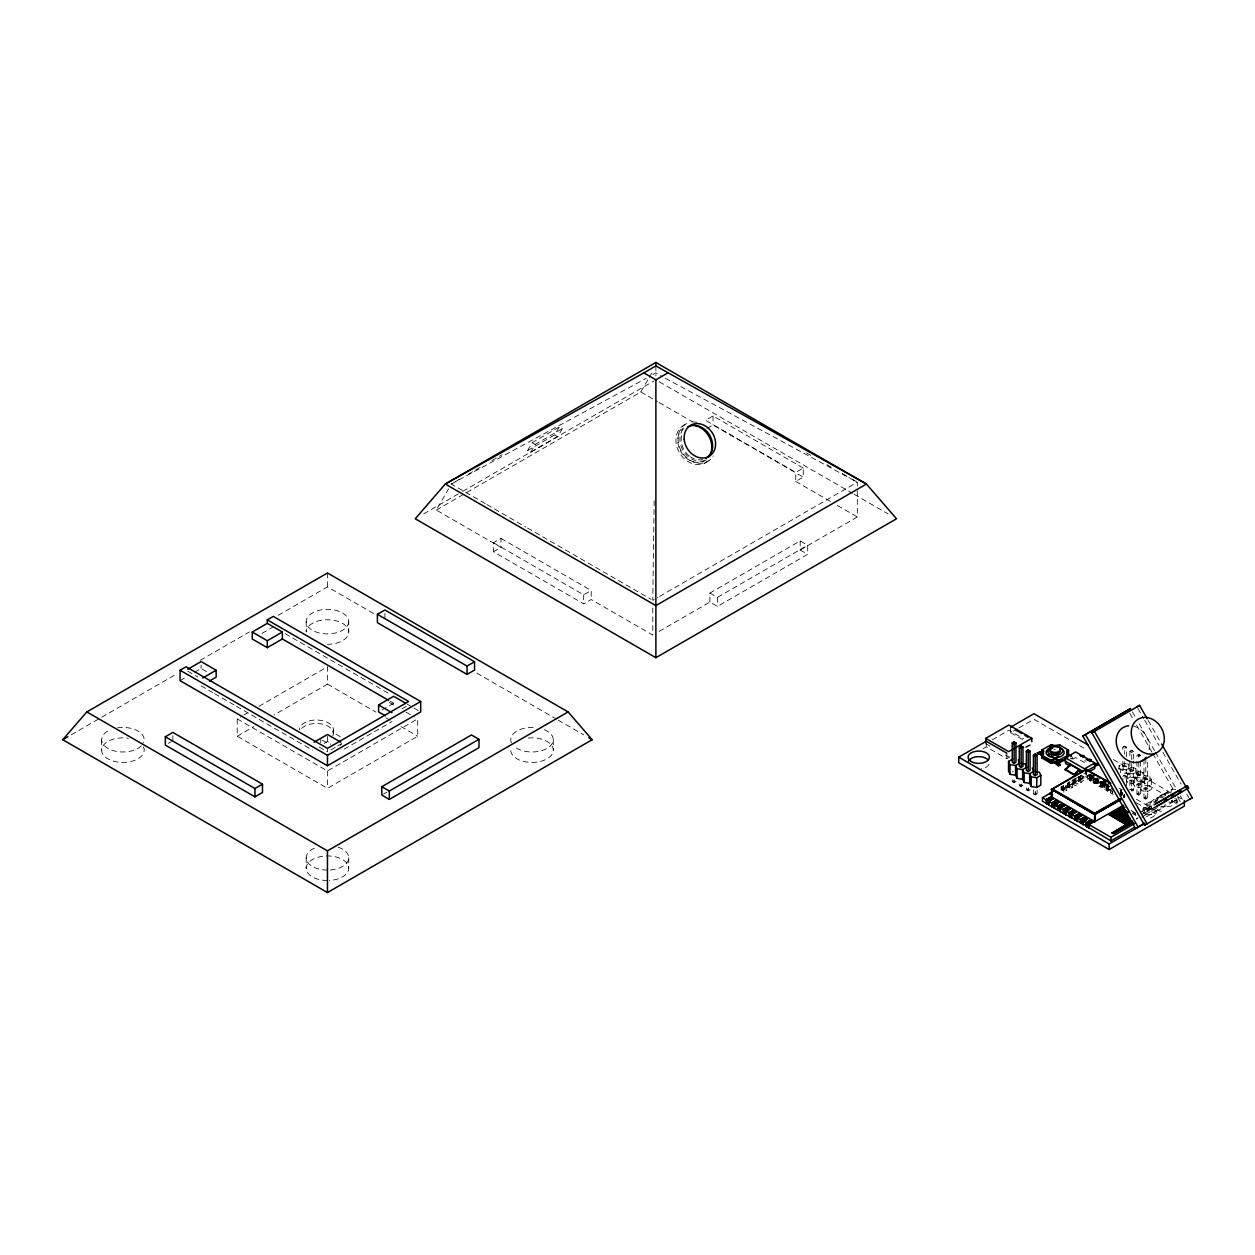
<?xml version="1.0" encoding="UTF-8"?>
<svg xmlns="http://www.w3.org/2000/svg" width="1255" height="1255" viewBox="0 0 1255 1255"><rect width="100%" height="100%" fill="white"/><g stroke="black" fill="none" stroke-linecap="round" stroke-linejoin="round"><path stroke-width="0.75" stroke-dasharray="5 3.75" d="M1063.644 785.803C1061.165 786.085 1062.875 793.019 1063.283 789.332M1097.325 782.963C1090.391 781.143 1101.466 787.56 1097.278 778.759M1111.805 785.034L1107.538 787.513L1104.682 785.865L1108.949 783.387L1108.949 787.026L1103.82 785.034L1103.82 784.046L1097.874 781.551L1097.764 777.237M1100.651 786.383L1101.717 785.505L1103.035 786.258L1100.651 786.383L1101.31 781.598L1101.31 786.822M1100.619 782.304L1102.517 782.806M1126.519 756.906L1126.519 747.243L1124.684 746.333L1122.833 747.243L1124.684 748.294L1124.684 746.176L1122.833 747.243L1122.833 751.102M1133.563 759.055L1133.563 751.321L1131.728 750.412L1129.892 751.321L1131.728 752.373L1131.728 750.255L1129.892 751.321L1129.892 759.055M1138.803 756.451L1140.638 755.385L1138.803 754.49L1136.952 755.385L1138.803 756.451L1138.803 754.318L1136.952 755.385L1136.952 759.259M654.169 500.808L652.773 600.329L657.84 597.411M1014.118 781.63L1014.103 782.696L1012.252 781.63L1012.252 777.771M1028.222 789.787L1028.222 790.854L1026.37 789.787L1026.37 785.912M1131.728 791.058L1131.728 788.924L1129.892 789.991L1129.892 780.328L1131.728 779.261L1133.563 780.328L1133.563 789.991L1131.728 791.058L1131.728 779.261M1097.764 781.19L1088.116 774.994L1061.008 790.65L1061.008 787.011M1107.538 787.183L1104.682 785.536L1104.682 789.489L1107.538 791.136C1110.801 779.888 1102.816 787.261 1108.526 785.944M1120.37 789.991L1121.703 791.183M1069.307 782.744C1065.228 782.54 1068.46 789.881 1068.993 786.022M1102.988 786.383L1103.255 780.092L1098.972 782.571L1101.827 784.218L1106.11 781.74L1106.11 785.363L1101.827 787.842L1098.972 786.195L1098.972 782.241L1101.827 783.889M1148.749 810.542L1149.298 807.216L1150.584 809.475L1148.749 810.542L1147.462 808.283L1149.298 807.216M1145.831 814.166L1151.808 810.84L1156.765 811.31L1150.788 814.636L1145.831 814.166L1142.976 809.146L1145.093 804.612L1151.07 801.302L1156.028 801.772L1150.051 805.083L1145.093 804.612M1142.976 809.146L1148.953 805.835L1151.07 801.302M1168.483 793.458L1165.189 793.144L1163.071 797.678L1158.13 797.223L1152.153 800.549L1150.051 805.083L1152.89 810.102L1150.788 814.636M1156.718 800.251L1158.13 797.223M1165.189 793.144L1159.212 796.47L1157.094 801.004L1152.153 800.549M1164.86 795.419L1166.272 792.407L1172.248 789.081L1177.206 789.552M1157.377 807.608L1152.89 810.102L1157.847 810.573L1163.824 807.247L1165.236 804.22M1170.837 792.109L1172.248 789.081M1172.28 800.141L1170.884 803.169L1164.907 806.479L1159.949 806.008M1168.656 802.102L1171.966 802.416L1173.378 799.388M652.773 608.048L652.773 635.061L591.199 599.514L583.685 603.859L493.435 551.761L493.435 542.725L500.965 538.395L500.965 547.415L436.285 510.079L448.506 488.917M527.618 450.561L532.198 442.639L559.275 426.998L562.271 428.739L557.706 436.662L530.63 452.302L527.618 450.561L554.694 434.92L559.275 426.998M530.63 452.302L535.21 444.38L562.271 428.739M466.719 492.509L640.834 391.984L648.349 378.963M649.29 377.331L652.114 372.453M1069.244 786.822L1069.307 782.383M1090.093 780.281L1089.716 779.026L1091.615 779.669L1090.093 780.281L1089.418 775.245L1090.297 776.343M1072.994 783.716L1074.845 782.822M1078.704 780.422L1080.555 779.528M1102.816 786.603L1102.816 781.834M1108.526 789.897C1103.035 785.834 1110.628 796.094 1108.526 785.128M1112.244 792.391L1112.244 793.191M704.259 463.377L706.361 462.091M485.183 503.569L451.329 484.022L461.464 478.171M468.225 474.264L480.069 467.44M491.897 460.601L502.047 454.749M652.867 374.618L655.879 372.876L661.887 376.359M423.704 513.875L460.993 492.352M462.687 491.364L654.184 380.814M436.285 510.079L465.025 493.482M71.237 734.818L100.086 718.158M101.781 717.185L176.437 674.076M200.188 660.35L249.4 631.94M278.249 615.295L327.461 586.885L374.978 614.307M180.061 680.665L184.924 677.857M194.635 672.241L201.114 668.507L209.475 673.323M261.981 633.367L273.308 626.825M803.263 468.052L713.028 415.954L705.514 420.3L795.748 472.398L803.263 468.052L803.263 477.088L795.748 481.418L795.748 472.398M493.435 551.761L500.965 547.415M707.004 428.457L713.028 424.99L803.263 477.088M168.327 743.352L171.339 741.627M237.211 718.864L327.461 770.978L417.695 718.864L417.695 736.23L327.461 788.344L237.211 736.23L237.211 718.864L242.231 715.977M243.909 715.005L247.251 713.075M258.938 706.33L327.461 666.766L327.461 684.132L273.982 715.005M237.211 736.23L253.934 726.582M324.119 743.384L327.461 741.454L330.802 743.384M381.944 710.001L393.631 703.239L393.631 699.772M493.435 542.725L583.685 594.823L591.199 590.493L591.199 599.514M330.802 749.941L335.822 747.039M337.485 746.082L342.505 743.18M401.992 708.84L407.012 705.938M344.152 749.172L391.984 721.562M659.534 596.423L857.322 482.234L857.322 486.093M709.922 602.071L709.922 593.035L800.172 540.936L807.687 545.282L807.687 554.318L717.452 606.416L709.922 602.071L656.13 633.132M709.922 593.035L717.452 597.38L807.687 545.282M800.172 540.936L800.172 549.972L857.322 516.966L857.322 488.022M383.497 794.086L386.885 792.125M992.313 739.791L1008.879 730.237L1023.625 738.74M982.994 748.686L986.226 746.819L1006.824 758.71L1010.087 756.843M1010.652 727.163L1010.652 732.716L1017.303 728.873M1018.966 727.916L1033.932 719.272L1086.312 749.517M1025.194 747.305L1031.814 743.478M1026.37 747.431L1031.249 744.623L1031.249 739.054M1012.252 771.966L1013.177 771.433M1014.103 780.579L1012.252 781.63L1015.938 781.63L1014.103 780.579L1014.118 782.1M1015.938 781.63L1014.103 782.696L1014.103 778.837M1022.998 785.708L1019.311 785.708L1021.146 786.775L1022.998 785.708L1021.146 784.657L1019.311 785.708L1019.311 781.849M1072.758 759.165L1075.676 757.487L1086.799 763.903M1028.222 788.72L1026.37 789.787L1030.057 789.787L1028.222 788.72L1028.222 790.258M1030.057 789.787L1028.222 790.854L1028.222 785.05M1037.101 789.991L1037.101 793.866L1035.265 792.799L1033.43 793.866L1033.43 789.991M1124.684 748.294L1126.519 747.243L1124.684 746.176L1124.684 754.098M1067.283 783.057L1069.574 785.034L1072.413 783.387L1069.574 781.74M1074.547 783.795L1074.704 778.775L1078.123 780.092L1075.268 781.74L1072.413 780.092M1072.413 784.046L1075.268 785.693L1078.123 784.046L1078.704 776.469L1078.861 780.5M1088.116 771.37L1080.979 775.48L1083.834 777.127L1080.979 778.775L1078.123 777.127L1075.268 778.775L1078.123 780.422L1075.268 782.069L1072.413 780.422L1072.413 787.356L1069.574 789.003L1066.719 787.356M1063.863 788.344L1066.719 786.681L1063.863 785.034L1063.863 792.297L1066.719 790.65L1066.719 783.716L1069.574 785.363L1072.413 783.716L1069.574 782.069L1069.574 789.003M1078.123 780.751L1080.979 782.398L1083.834 780.751L1083.834 776.798L1080.979 778.445L1078.123 776.798M1063.863 788.673L1066.719 787.026L1063.863 785.363M1091.834 773.504L1087.552 775.982L1090.407 777.629L1094.689 775.151L1094.689 778.775L1090.407 781.253L1087.552 779.606L1087.552 775.653L1091.834 773.174M1131.728 752.373L1133.563 751.321L1131.728 750.255L1131.728 771.715L1133.563 770.648L1133.563 760.985M1087.552 779.606L1091.834 777.127M1100.4 778.116L1096.117 780.594L1093.262 778.947L1093.262 782.9L1096.117 784.548L1100.4 782.069M1093.262 782.9L1097.545 780.422M1122.833 766.57L1124.684 765.503L1126.519 766.57L1124.684 767.636L1122.833 766.57L1122.833 758.836M1098.972 786.195L1103.255 783.716M1129.892 760.985L1129.892 770.648L1131.728 769.597L1133.563 770.648M1122.833 776.249L1124.684 775.182L1126.519 776.249L1126.519 785.912M1124.684 777.3L1126.519 776.249M1104.682 789.489L1108.949 787.026M1107.538 791.136L1111.805 788.673M1136.952 761.189L1136.952 774.727L1138.803 773.66L1140.638 774.727L1140.638 759.259M1136.952 774.727L1138.803 775.794L1140.638 774.727M1133.563 780.328L1131.728 781.379L1129.892 780.328M1143.995 759.463L1143.995 778.806L1145.846 777.739L1147.682 778.806L1147.682 759.463M1136.952 784.391L1138.803 783.324L1140.638 784.391L1140.638 794.054L1138.803 795.121L1136.952 794.054L1136.952 784.391L1138.803 785.457L1140.638 784.391M1143.995 778.806L1145.846 779.873L1147.682 778.806M1143.995 788.469L1145.846 787.403L1147.682 788.469L1147.682 798.149L1145.846 799.2L1143.995 798.149L1143.995 788.469L1145.846 789.536L1147.682 788.469M1138.803 793.003L1136.952 794.054L1140.638 794.054L1138.803 793.003L1138.803 795.121L1138.803 783.324M1145.846 797.082L1143.995 798.149L1147.682 798.149L1145.846 797.082L1145.846 799.2L1145.846 787.403M1140.387 812.346L1148.215 807.953L1149.502 810.228L1141.689 814.605M1147.933 809.616L1148.858 809.099M1137.814 817.711L1136.387 819.013L1137.814 818.182M1142.097 816.895L1146.38 814.417L1142.097 817.366M1146.474 816.77L1156.624 810.918L1156.624 814.542L1149.862 818.448M1119.115 769.582L1119.115 765.707L1123.194 763.354L1128.763 764.217L1130.237 767.433L1130.237 777.112L1126.159 779.465L1120.605 778.586M1151.415 779.669L1151.415 789.332L1147.337 791.685L1141.768 790.823L1140.277 787.607L1140.277 777.943L1141.768 781.159L1147.337 782.022L1151.415 779.669L1149.925 776.453L1144.356 775.59L1140.277 777.943L1134.708 777.08L1133.234 773.864L1127.649 773.002L1126.159 769.786L1120.605 768.923L1119.115 765.707M1142.238 811.279L1151.949 805.788M1147.462 808.283L1149.031 808.895M1143.525 813.538L1151.729 808.879M1171.966 802.416L1177.943 799.106L1174.633 798.792M1070.327 758.444L1072.884 757.989L1071.158 758.946M1071.158 758.553L1072.884 757.989M451.329 484.022L646.435 378.21M1112.934 791.795L1085.559 776.657L1085.669 769.425M1078.861 776.547L1080.257 776.547M1073.151 783.795C1069.448 777.221 1075.864 781.692 1074.704 778.775M1096.619 778.304C1091.991 778.712 1100.196 780.61 1096.619 783.528M1131.743 790.462L1133.563 789.991L1131.728 788.924M1124.762 796.125L1123.445 795.356M1166.272 792.407L1171.229 792.878M1159.212 796.47L1164.169 796.941M1160.53 806.934L1163.824 807.247M1135.806 768.311L1135.806 777.975L1137.297 781.19L1137.312 771.511L1135.806 768.311L1130.237 767.433L1126.159 769.786L1126.159 779.465L1127.649 782.665L1133.218 783.544L1137.312 781.175L1142.881 782.038L1144.356 785.254L1149.925 786.116L1151.415 789.332M1142.881 772.374L1137.312 771.511L1133.218 773.864L1133.218 783.544L1134.708 786.744L1140.277 787.607L1144.356 785.254L1144.356 775.59L1142.881 772.374L1142.881 782.038M1135.806 777.975L1130.237 777.112L1128.763 773.896L1123.194 773.033L1123.194 763.354M1061.573 786.352L1062.122 790.493M1148.733 809.051L1150.584 809.475M1067.44 787.089L1067.44 783.136M665.323 378.21L857.322 482.234L848.851 477.355M806.541 452.914L811.609 455.847M826.857 464.648L833.618 468.554M842.089 473.449L847.156 476.367M659.267 381.787L852.459 493.325M854.153 494.297L888.054 513.875M640.834 391.984L657.416 401.553M659.079 402.51L692.242 421.664M795.748 481.418L830.7 501.608M837.352 505.451L857.322 516.966M800.172 549.972L807.687 554.318M1140.638 755.385L1138.803 754.318L1138.803 760.122M554.694 434.92L557.706 436.662M1113.358 759.573L1169.127 791.78M1177.582 796.658L1180.955 798.604M1129.892 770.648L1131.728 771.715M1118.425 768.06L1165.738 795.372M1174.194 800.251L1177.582 802.212M1123.758 775.716L1124.684 776.249M1130.802 779.794L1131.728 780.328M1137.877 783.857L1138.803 784.391M1144.921 787.936L1145.846 788.469M1084.697 760.514L1086.218 761.393M532.198 442.639L535.21 444.38M1118.911 788.077L1122.394 789.897M1136.34 799.2L1156.624 810.918M1136.34 802.824L1156.624 814.542M1087.552 775.653L1090.407 777.3M1093.262 779.277L1096.117 780.924M1010.652 732.716L1023.327 740.042M1083.834 776.798L1080.979 775.151L1080.979 782.398M1113.232 794.431L1110.377 792.784L1110.377 789.16M1143.085 812.518L1146.38 814.417M1143.085 812.989L1146.38 814.887M1080.979 779.104L1083.834 780.751M1131.006 810.479L1135.759 813.224M1132.59 811.86L1135.759 813.695M1132.747 813.13L1135.916 814.966M1132.747 813.601L1135.916 815.436M1075.268 782.398L1078.123 784.046M1069.574 785.693L1072.413 787.356M985.693 743.619L992.25 747.4M1005.349 754.977L1008.628 756.859M1063.863 789.003L1066.719 790.65M486.877 504.557L525.814 527.037M527.508 528.01L651.078 599.357M500.965 538.395L591.199 590.493M476.79 673.088L556.53 719.131M558.24 720.119L583.685 734.818M285.167 633.665L390.211 694.313M407.153 704.102L412.236 707.036M413.93 708.008L419.013 710.942M390.258 701.294L393.631 703.239M389.285 702.471L395.984 706.33M406.008 712.118L414.354 716.934M327.461 684.132L375.92 712.118M385.944 717.907L390.964 720.794M400.988 726.582L417.695 736.23M322.315 740.215L326.943 742.882A8.503 4.91 0 0 0 330.755 744.152M187.748 671.205L197.772 676.994M319.099 747.039L327.461 751.87L327.461 748.388M201.114 685.873L212.926 692.682M214.605 693.654L234.842 705.341M236.536 706.314L312.417 750.129M1157.283 809.365L1159.04 810.605A10.636 6.134 0 0 0 1161.299 811.546M1092.164 778.257L1092.054 773.943M1148.199 720.511L1160.655 742.348M1137.971 708.51L1143.713 718.582M1144.67 720.26L1159.04 745.47M1162.867 752.184L1181.049 784.093M1186.806 794.18L1188.72 797.537M1132.449 711.93L1135.32 716.966M1139.148 723.696L1154.475 750.568M1155.431 752.247L1176.5 789.207M1180.328 795.921L1182.241 799.278M1129.877 713.358L1132.747 718.393M1136.575 725.123L1151.886 751.996M1152.859 753.675L1172.954 788.956M1177.739 797.349L1180.626 802.4M1148.953 805.835L1151.808 810.84M1146.364 809.02L1147.666 811.295M1035.265 792.799L1035.265 794.933L1033.43 793.866L1037.101 793.866L1035.265 794.933L1035.265 788.94M1021.146 784.657L1021.146 786.775L1021.146 780.783M1176.955 800.376L1176.955 804.094M1149.925 776.453L1149.925 786.116M1147.337 782.022L1147.337 791.685M1145.846 758.397L1145.846 779.873M1141.768 781.159L1141.768 790.823M1138.803 762.052L1138.803 775.794M1134.708 777.08L1134.708 786.744M1128.763 764.217L1128.763 773.896M1127.649 773.002L1127.649 782.665M1124.762 794.729L1124.762 797.364M1124.684 761.644L1124.684 767.636M1124.558 794.729L1124.558 797.364M1124.339 794.744L1124.339 797.38M1124.151 794.792L1123.962 797.49M1123.805 794.933L1123.805 797.568M1122.503 792.376L1122.503 795.011M1122.315 792.438L1122.111 795.105M1121.703 792.501L1121.703 795.137M1121.484 791.152L1121.484 795.105M1121.295 791.105L1121.295 795.074M1120.95 789.991L1120.95 794.933M1120.605 768.923L1120.605 772.798M1120.699 790.179L1120.699 794.729M1112.134 788.532L1112.134 793.082M1108.385 785.034L1108.385 789.991M1108.04 784.908L1108.04 790.117M1107.851 784.861L1107.836 790.164M1107.428 784.846L1107.428 790.179M1107.02 784.908L1107.02 790.117M1106.832 784.955L1106.832 790.07M1106.534 785.128L1106.534 789.897M1106.361 785.348L1106.361 789.677M1105.53 781.081L1105.373 785.112M1105.184 781.222L1105.184 785.175M1104.996 781.269L1104.996 785.222M1104.777 781.285L1104.573 785.238M1104.369 781.269L1104.369 785.222M1104.165 781.222L1104.165 785.175M1103.82 780.092L1103.976 785.112M1103.678 780.186L1103.678 784.94M1103.506 780.406L1103.506 784.72M1102.517 781.661L1102.517 786.76M1102.329 781.598L1102.329 786.822M1102.141 781.567L1102.141 786.869M1101.921 781.536L1101.827 787.842M1101.514 781.567L1101.514 786.869M1101.121 781.661L1101.121 786.76M1100.823 781.834L1100.823 786.603M1098.109 779.104L1098.109 781.74M1097.796 777.112L1097.968 781.645M1097.105 778.539L1097.105 783.293M1096.807 778.367L1096.807 783.465M1096.211 778.241L1096.211 783.591M1096.007 778.241L1096.117 784.548M1095.803 778.273L1095.803 783.575M1095.599 778.304L1095.599 783.528M1093.952 775.888L1093.952 778.524M1093.764 775.951L1093.764 778.586M1093.576 775.998L1093.356 778.649M1093.152 776.014L1093.152 778.649M1092.948 775.998L1092.948 778.633M1092.556 775.888L1092.744 778.586M1091.568 775.465L1091.505 779.904M1091.254 775.151L1091.254 780.092M1091.097 775.072L1091.097 780.171M1090.721 774.978L1090.721 780.281M1090.517 774.947L1090.517 780.296M1090.297 774.947L1090.407 781.253M1089.889 775.01L1089.889 780.234M1089.544 775.151L1089.544 780.092M1089.309 775.355L1089.309 779.904M1086.595 769.425L1086.705 776.657M1086.344 769.362L1086.485 776.563M1086.203 769.346L1086.061 776.531M1085.92 769.362L1085.795 776.563M1080.555 780.328L1080.555 775.574L1080.257 780.5M1080.069 776.61L1080.069 780.563M1079.865 776.657L1079.865 780.61M1079.661 776.672L1079.661 780.626M1079.237 776.657L1079.457 780.626M1079.049 776.61L1079.049 780.563M1075.268 778.445L1075.268 785.693M1074.845 778.869L1074.845 783.622M1074.358 779.904L1074.358 783.857M1074.155 779.951L1074.155 783.904M1073.951 779.967L1073.747 783.92M1073.527 779.951L1073.527 783.904M1073.339 779.904L1073.339 783.857M1069.135 782.163L1069.135 786.932M1068.993 782.069L1068.836 787.105M1068.648 783.198L1068.648 787.152M1068.46 783.245L1068.24 787.214M1068.036 783.261L1068.036 787.214M1067.832 783.245L1067.832 787.199M1063.534 785.567L1063.534 790.117M1063.283 785.363L1063.283 790.321M1063.126 786.43L1063.126 790.399M1062.938 786.493L1062.75 790.493M1062.53 786.556L1062.53 790.509M1062.326 786.556L1062.326 790.509M1061.73 786.43L1061.918 790.446M1006.824 753.157L1006.824 758.71M986.226 741.266L986.226 746.819M717.452 597.38L717.452 606.416M713.028 415.954L713.028 424.99M655.879 365.942L655.879 375.967M583.685 594.823L583.685 603.859M553.282 739.713L553.282 750.129M384.909 613.318L384.909 618.323M348.733 621.617A21.272 12.283 0 0 1 316.825 632.253A21.272 12.283 0 0 1 316.825 610.981A21.272 12.283 0 0 1 348.733 621.617L348.733 632.034A21.272 12.283 0 0 1 327.461 644.317M348.733 857.808L348.733 868.225M333.391 729.83L333.391 733.312M327.461 572.986L327.461 586.885M327.461 736.23L327.461 741.454M327.461 770.978L327.461 788.344M320.778 739.321L320.778 742.803M306.189 621.617L306.189 632.034A21.272 12.283 0 0 1 327.461 619.75A21.272 12.283 0 0 1 348.733 632.034M306.189 857.808L306.189 868.225M201.114 665.025L201.114 668.507M172.845 735.744L172.845 740.748M101.639 739.713L101.639 750.129M340.325 736.952A8.503 4.91 0 0 0 338.976 735.932L332.81 732.387A17.021 9.82 0 0 0 331.116 724.919L328.402 722.896A17.021 9.82 0 0 0 309.86 720.762A17.021 9.82 0 0 0 299.365 729.83M338.097 847.172A21.272 12.283 0 0 1 348.231 860.459A21.272 12.283 0 0 1 329.312 870.044M327.461 870.091A21.272 12.283 0 0 1 306.91 860.977A21.272 12.283 0 0 1 316.825 847.172M327.461 880.508A21.272 12.283 0 0 1 308.746 862.389A21.272 12.283 0 0 1 345.235 861.479A21.272 12.283 0 0 1 329.312 880.461M332.81 735.854A17.021 9.82 0 0 0 331.116 728.402L328.402 726.363A17.021 9.82 0 0 0 301.639 728.402M341.172 744.152A8.503 4.91 0 0 1 340.325 745.345M117.405 727.853A21.272 12.283 0 0 1 143.462 742.882M141.329 745.846A21.272 12.283 0 0 1 108.542 748.764A21.272 12.283 0 0 1 110.722 729.657M143.462 746.945A21.272 12.283 0 0 1 124.763 762.365A21.272 12.283 0 0 1 101.718 749.062A21.272 12.283 0 0 1 128.418 738.269M544.199 729.657A21.272 12.283 0 0 1 547.055 748.388A21.272 12.283 0 0 1 514.581 746.756M511.46 742.882A21.272 12.283 0 0 1 535.712 727.618M528.308 738.034A21.272 12.283 0 0 1 553.141 748.702A21.272 12.283 0 0 1 533.25 762.397A21.272 12.283 0 0 1 510.738 750.129M702.471 459.581A18.072 14.762 58.5 0 1 698.47 459.801M694.36 458.859A18.072 14.762 58.5 0 1 690.423 456.804M689.199 455.894A18.072 14.762 58.5 0 1 682.563 432.818M708.181 460.899A21.696 17.711 58.5 0 1 679.834 453.369A21.696 17.711 58.5 0 1 685.356 424.441L687.458 423.155A21.696 17.711 58.5 0 0 683.567 454.404A21.696 17.711 58.5 0 0 713.264 455.989M706.267 459.738A19.562 15.97 58.5 0 1 682.202 453.761A19.562 15.97 58.5 0 1 683.363 428.065M692.007 422.009A21.696 17.711 58.5 0 1 696.902 422.276M704.698 460.475A19.562 15.97 58.5 0 1 683.348 451.063A19.562 15.97 58.5 0 1 684.399 427.704M1171.339 800.721A10.636 6.134 0 0 1 1175.355 802.902M1176.5 798.792A10.636 6.134 0 0 1 1175.684 803.467M1171.919 805.788A10.636 6.134 0 0 1 1163.887 806.557M1156.137 802.353A10.636 6.134 0 0 1 1165.989 794.431M989.034 764.358A10.636 6.134 0 0 1 981.504 768.703M1053.871 749.549A5.24 3.028 0 0 1 1055.235 749.455M1132.998 726.049A19.139 15.625 61 0 1 1148.639 752.074M1095.254 778.445L1095.113 783.293L1095.254 778.445"/><path stroke-width="1.5" d="M1048.443 799.874C1047.031 811.828 1051.988 798.023 1046.168 799.545L1046.168 803.498M1014.103 741.893L1014.103 763.354L1015.938 762.303L1015.938 742.96L1014.103 741.893L1012.252 742.96L1012.252 762.303L1014.103 763.354M1021.146 745.972L1021.146 767.448L1022.998 766.381L1022.998 747.039L1021.146 745.972L1019.311 747.039L1019.311 766.381L1021.146 767.448M1028.222 750.051L1028.222 771.511L1026.37 770.445L1026.37 751.102L1028.222 750.051L1030.057 751.102L1030.057 770.445L1028.222 771.511M1035.265 754.13L1035.265 775.59L1037.101 774.523L1037.101 755.196L1035.265 754.13L1033.43 755.196L1033.43 774.523L1035.265 775.59M1123.539 805.255L1094.737 821.649L1094.815 813.35L1120.26 798.651M1094.737 821.649L1051.47 796.784L1051.706 788.768L1051.533 789.662L1086.595 769.425M1042.795 755.337L1043.564 750.866L1041.917 749.878L1051.188 744.764L1052.835 745.752L1059.628 744.858L1068.523 750.223L1068.523 753.329L1067.142 754.098M1062.812 761.236L1062.812 759.683L1059.032 761.769C1058.012 758.255 1051.737 758.193 1050.623 761.659L1041.728 756.294L1043.454 754.177L1043.564 750.866M1066.797 751.165L1067.017 754.679L1066.797 751.165L1068.523 750.223M1067.362 755.494L1067.44 753.549L1071.566 756.028M1094.611 821.633L1094.909 813.413L1052.114 788.72L1051.533 789.662M1086.501 769.19L1085.701 769.268L1109.577 782.445M1095.16 821.617L1095.097 814.071L1120.699 799.137L1094.768 813.397L1095.38 814.213L1120.809 799.388M1095.301 813.962L1094.815 813.35L1094.611 814.448L1120.841 799.639M1051.784 788.736L1051.549 788.94M1094.344 821.57L1094.815 813.35L1095.019 821.633M1094.846 814.385C1094.987 813.162 1094.486 814.071 1095.286 814.119M1086.155 769.19L1051.423 789.442M1094.25 814.338L1094.815 813.413L1094.25 814.338L1051.612 789.207L1094.533 813.601M1086.438 769.221L1085.559 769.472L1110.816 783.293M1094.297 814.275L1051.455 789.222M1094.47 813.742L1095.003 813.711M1051.91 788.987L1051.627 796.909M1070.217 766.146L1065.448 763.385L1065.448 757.832L1075.676 751.933L1094.752 762.946L1094.752 768.499L1090.375 771.025M1085.92 769.048L1085.795 769.378M1048.756 800.549L1053.29 798.713L1049.007 801.521L1051.863 803.169L1056.145 800.69L1059 802.008L1056.145 800.361L1051.863 802.839L1051.863 806.792M1048.756 804.502L1042.45 801.349L1042.45 797.725L1049.588 793.615L1052.443 795.262M1088.713 827.218L1054.153 808.11L1054.153 803.169L1051.863 802.839M1154.051 804.753L1166.146 798.007L1165.597 801.333L1153.643 807.969M1172.656 797.27L1173.205 793.944L1171.37 794.995L1172.656 797.27L1174.507 796.203L1173.205 793.944M1155.902 803.686L1180.265 789.85L1179.716 793.176L1157.188 805.961M1186.775 789.113L1188.611 788.046L1187.324 785.787L1185.489 786.854L1186.775 789.113L1187.324 785.787L1168.311 796.486M1067.676 767.872L1070.233 764.028L1065.119 769.723L1074.139 774.947L1079.253 769.754L1074.139 774.429L1065.119 769.221M1055.047 801.725C1058.922 804.973 1054.984 797.333 1054.984 804.471M1054.294 808.016L1048.443 804.816M1134.63 827.233L1110.957 840.913L1088.713 827.578M1050.639 749.361L1050.09 750.082A5.24 3.028 0 0 0 1055.69 753.926A5.24 3.028 0 0 0 1059.722 749.47M62.75 739.713L86.815 711.93L327.461 572.986L568.107 711.93L592.172 739.713L327.461 892.54L62.75 739.713L67.833 736.763M1065.699 814.605L1065.573 809.757L1063.283 809.428L1063.283 813.381M1083.834 817.993C1085.857 821.837 1085.183 813.789 1083.708 820.723M655.879 362.46L445.305 484.022L415.232 518.77L655.879 657.698L896.525 518.77L866.436 484.022L655.879 362.46L655.879 365.927L643.846 372.876L445.305 484.022L655.879 605.6L866.436 484.022L655.879 365.927M643.846 372.876L655.879 379.826L667.911 372.876M267.299 619.876L273.308 616.409L420.707 701.498L420.707 711.93L327.461 765.754L180.061 680.665L180.061 670.248L186.085 666.766L327.461 748.388L408.675 701.498L267.299 619.876L267.299 623.359L252.255 632.034L252.255 638.983L267.299 647.658L282.344 638.983L388.579 700.321M187.748 669.276L201.114 661.558L216.158 670.248L216.158 677.182L209.475 681.041M202.792 677.967L216.158 670.248M252.255 632.034L267.299 640.725L282.344 632.034L282.344 638.983M165.331 736.763L172.845 732.418L262.483 784.171L262.483 792.501L254.969 796.847L165.331 745.094L165.331 736.763L254.969 788.517L262.483 784.171M377.394 614.323L384.909 609.977L474.547 661.73L474.547 670.076L467.033 674.406L377.394 622.653L377.394 614.323L467.033 666.076L474.547 661.73M314.095 742.223L327.461 734.504L340.827 742.223M385.285 715.789L378.602 711.93L378.602 704.981L393.631 696.29L405.334 703.051M180.061 670.248L327.461 755.337L420.707 701.498M381.818 786.712L471.456 734.959L478.971 739.305L478.971 747.651L389.332 799.404L381.818 795.058L381.818 786.712L389.332 791.058L478.971 739.305M86.815 711.93L327.461 850.859L568.107 711.93M985.693 741.878L985.693 738.395L1008.879 725.014L1031.814 738.254L1031.814 741.736M1184.328 800.549L1184.328 806.118L1109.138 849.525L958.726 762.695L958.726 757.142L986.226 741.266L1006.824 753.157M1010.652 727.163L1033.932 713.719L1088.007 744.937M1031.814 738.254L1008.628 751.635L985.693 738.395M1042.858 753.392L1040.395 751.902L1037.352 752.843L1050.623 760.106L1050.623 763.213L1055.69 762.695M1050.686 746.207L1053.071 744.874L1050.027 745.799L1051.345 745.831M1037.352 752.843L1042.795 755.73M1052.569 745.737L1051.517 746.317M1082.83 736.058L1130.535 708.573L1082.83 736.058L1135.493 828.441L1138.081 827.014L1085.418 734.614M1091.897 732.873L1094.47 731.445L1147.133 823.845L1144.56 825.272L1091.897 732.873L1139.587 705.388L1147.243 718.833M1081.355 756.185L1082.892 755.306L1084.414 756.702M1084.414 756.185L1082.516 757.157M1065.119 769.723L1066.703 768.813M1088.273 760.185L1089.811 759.291L1091.332 760.185L1089.748 761.612M1091.332 760.185L1089.56 761.158L1088.446 760.106M1094.752 762.946L1084.524 768.844L1065.448 757.832M1094.407 764.672C1094.784 767.213 1100.839 764.452 1096.729 763.291L1094.831 764.264L1093.764 763.134M1098.251 764.687L1096.729 763.809L1094.58 764.938M1098.251 764.17L1096.352 765.142L1094.313 764.201M1087.583 770.507L1095.238 766.099M1049.588 793.615L1052.443 791.638M1046.168 799.545L1050.435 797.066L1053.29 798.713M1053.29 799.043L1050.435 797.396L1046.168 799.874L1042.45 797.725M1054.294 803.263L1054.718 804.486L1059 802.008M1059 802.337L1054.718 804.816L1057.573 806.463L1061.856 804L1064.711 805.647L1061.856 803.671L1057.573 806.134L1057.573 810.087M1057.573 806.134L1059.863 806.463L1060.428 807.781L1064.711 805.318M1064.711 805.647L1060.428 808.11L1063.283 809.757L1067.566 807.294L1070.421 808.942L1067.566 806.965L1063.283 809.428M1065.809 809.961L1066.138 811.075L1070.421 808.612M1070.421 808.942L1066.138 811.405L1068.993 813.052L1073.276 810.589L1076.131 812.236L1073.276 810.259L1068.993 812.722L1068.993 816.676M1076.131 811.907L1071.848 814.37L1071.284 813.052L1068.993 812.722M1076.131 812.236L1071.848 814.699L1074.704 816.346L1078.986 813.883L1081.841 815.53L1078.986 813.554L1074.704 816.017L1074.704 819.97M1074.704 816.017L1076.994 816.346L1077.559 817.664L1081.841 815.201M1081.841 815.53L1077.559 817.993L1080.414 819.641L1084.697 817.178L1087.552 818.825L1084.697 816.848L1080.414 819.311L1080.414 823.28M1094.925 813.444L1120.464 798.808M1080.414 819.311L1082.704 819.641L1083.269 820.974L1087.552 818.495M1087.552 818.825L1083.269 821.303L1086.124 822.951L1090.407 820.472L1093.262 822.119L1090.407 820.142L1086.124 822.621L1086.124 826.574M1086.124 822.621L1088.399 822.951L1088.979 824.268L1093.262 821.79M1093.262 822.119L1088.979 824.598L1110.957 837.289L1134.63 823.609M1124.715 807.624L1110.706 815.719L1109.279 814.887L1123.288 806.322M1109.279 814.887L1123.288 806.792M1109.279 814.417L1110.706 815.248L1124.715 807.153M1112.134 816.064L1116.417 813.585L1130.677 821.837L1132.104 821.476L1130.677 822.307L1116.417 814.056L1112.134 816.064L1126.394 824.77L1112.134 816.534M1132.104 821.476L1117.844 812.769L1122.111 810.291L1126.88 813.036M1117.844 813.24L1122.111 810.761L1126.88 813.507M1114.989 816.064L1129.249 824.77L1114.989 816.064L1116.417 815.248L1130.677 823.955L1133.532 822.307M1128.622 817.821L1120.699 812.769L1122.111 811.938L1128.465 815.609M1114.989 816.534L1116.417 815.719L1130.677 823.955M1120.699 813.24L1122.111 812.409L1128.465 816.079M1167.558 796.815L1169.393 795.748M1167.432 800.266L1165.597 801.333L1164.311 799.059L1167.432 800.266L1166.146 798.007M1181.551 792.109L1179.716 793.176L1178.414 790.917L1181.551 792.109L1180.265 789.85M1129.249 824.77L1113.562 833.838L1112.134 833.022L1126.394 824.3M1112.134 833.022L1124.809 825.696M1112.134 832.551L1113.562 833.367L1129.249 824.3M1135.493 828.441L1144.764 823.155M958.726 757.142L1109.138 843.972L1144.231 823.704M1144.56 825.272L1192.25 797.788L1161.612 744.027M1035.642 771.605L1039.344 772.17L1040.834 775.386L1040.834 785.065L1036.755 787.418L1031.186 786.54L1029.696 783.324L1024.143 782.461L1022.652 779.245L1017.068 778.398L1015.577 775.182L1010.024 774.319L1008.534 771.103L1008.534 761.424L1012.612 759.087M1008.534 761.424L1010.024 764.64L1015.577 765.519L1017.068 768.735L1022.637 769.597L1024.143 772.798L1029.696 773.66L1031.186 776.876L1036.755 777.739L1040.834 775.386M1137.014 706.832L1139.587 705.388M1140.795 761.456L1155.824 753.11A19.139 15.625 61 0 0 1156.263 721.829A19.139 15.625 61 0 0 1131.257 732.355A19.139 15.625 61 0 0 1155.824 753.11M1187.042 787.45L1188.611 788.046L1171.307 797.804M1172.923 795.607L1174.507 796.203M1189.677 799.215L1192.25 797.788M1037.352 753.22L1039.893 752.765L1038.183 753.722M1038.011 753.235L1040.395 751.902M1043.454 754.177L1041.728 754.741L1041.728 757.847L1043.109 757.094M1050.623 760.106L1057.385 759.228L1059.032 760.216L1059.032 763.322L1068.334 756.639L1068.334 755.086L1066.687 754.475M1051.988 762.46C1049.541 758.13 1060.177 758.271 1057.714 762.538L1059.032 763.322M1059.032 760.216L1068.334 755.086M1057.714 762.538L1057.369 759.997M1052.992 761.503L1057.118 763.981L1058.828 763.024L1060.146 765.001L1058.436 765.942L1052.992 761.503L1056.365 761.534L1058.828 763.024M1056.945 764.279L1058.671 763.322L1060.146 765.001M1057.604 765.44L1059.487 764.201M1057.118 763.981L1058.436 765.55L1060.146 764.609M1014.103 742.066L1012.252 742.96L1014.103 744.027L1015.938 742.96L1014.103 742.066L1014.103 742.96M1021.146 746.145L1019.311 747.039L1021.146 748.106L1022.998 747.039L1021.146 746.145L1021.146 747.039M1028.222 750.208L1026.37 751.102L1028.222 752.169L1030.057 751.102L1028.222 750.208L1028.222 751.118M1035.265 754.286L1033.43 755.196L1035.265 756.247L1037.101 755.196L1035.265 754.286L1035.265 755.196M1055.298 801.521L1055.157 804.251M1066.876 808.032C1067.974 812.048 1068.962 803.969 1066.719 810.746M1093.764 774.633L1094.689 774.821M1086.861 822.872L1086.861 826.825M1086.155 759.181L1087.912 760.263M1041.917 751.431L1043.234 751.07L1043.234 753.784L1041.917 752.984L1041.917 749.878M1050.121 798.039C1048.521 802.918 1054.529 794.148 1050.121 800.674M1052.992 761.895L1058.671 763.322M1185.489 786.854L1187.607 787.136M1171.37 794.995L1173.488 795.293M1021.523 763.448L1025.225 764.028L1026.716 767.244L1022.637 769.597L1022.637 779.261M1067.142 751.369L1068.523 751.776M1056.663 801.38L1056.851 804.078L1056.459 801.333M1082.359 819.515L1082.532 823.531M1091.332 760.687L1089.811 759.291M1015.405 729.908L1021.743 733.563M1024.911 735.399L1028.08 737.234M1064.977 760.985L1082.892 771.339M1071.739 765.409L1079.253 769.754M1078.17 770.727L1081.339 772.562M1128.308 812.22L1123.539 809.475L1128.308 812.691M1120.699 812.769L1130.206 818.26M1117.844 812.769L1132.104 821.005M1051.753 789.222L1094.313 813.962M1049.588 793.286L1052.443 794.933M588.783 737.752L592.172 739.713M267.299 623.359L282.344 632.034M378.602 704.981L391.968 712.699M1067.44 753.941L1071.394 756.326M1040.552 752.388L1042.858 753.784M1041.728 757.847L1050.623 763.213M1077.119 816.44L1077.119 821.209M1071.409 813.146L1071.409 817.899M1079.928 755.149L1080.994 756.279M1088.65 823.139L1088.65 827.688M1082.94 819.844L1082.94 824.394M1060.099 806.667L1060.177 811.091M1054.388 803.373L1054.388 807.906M1032.3 768.091L1033.775 771.307L1029.696 773.66L1029.696 783.324M1018.182 759.95L1019.656 763.166L1015.577 765.519L1015.577 775.182M1071.597 813.366L1071.848 818.323M1110.957 837.289L1110.957 840.913M1109.138 843.972L1109.138 849.525M1088.979 824.268L1088.979 828.222M1088.399 822.951L1088.399 827.892M1088.242 822.872L1088.242 826.825M1087.865 822.762L1088.054 826.763M1087.661 822.747L1087.661 826.7M1087.442 822.747L1087.442 826.7M1087.238 822.762L1087.238 826.716M1086.689 822.951L1086.689 826.904M1085.544 817.993L1085.685 820.723M1085.387 817.915L1085.387 820.566M1085.01 817.821L1085.214 820.503M1084.806 817.805L1084.806 820.441M1084.587 817.805L1084.587 820.441M1084.383 817.821L1084.179 820.503M1084.006 817.915L1084.006 820.566M1083.269 820.974L1083.269 824.927M1082.704 819.641L1082.704 824.598M1082.155 819.468L1082.155 823.421M1081.951 819.452L1081.951 823.406M1081.732 819.452L1081.732 823.406M1081.528 819.468L1081.324 823.468M1081.151 819.562L1081.151 823.531L1080.979 819.641M1077.559 817.664L1077.559 821.633M1076.994 816.346L1076.994 821.303M1076.649 816.221L1076.821 820.237M1076.445 816.174L1076.445 820.127M1076.241 816.158L1076.241 820.111M1076.021 816.142L1075.817 820.127M1075.613 816.221L1075.613 820.174M1075.441 816.268L1075.441 820.237M1075.268 816.346L1075.268 820.315M1071.111 812.973L1071.284 817.993M1070.939 812.911L1070.939 816.88M1070.735 812.879L1070.735 816.832M1070.311 812.848L1070.531 816.817M1070.107 812.879L1070.107 816.832M1069.919 812.911L1069.919 816.88M1069.731 812.973L1069.574 817.005M1068.256 808.032L1068.429 810.746M1068.083 807.969L1068.083 810.605M1067.88 807.938L1067.88 810.573M1067.472 751.572L1067.472 754.286M1067.676 807.906L1067.456 810.542M1067.252 807.938L1067.252 810.573M1067.064 807.969L1067.064 810.605M1066.138 811.075L1066.138 815.028M1065.887 810.071L1065.887 814.385M1065.417 809.679L1065.573 814.699M1065.228 809.616L1065.228 813.569M1065.024 809.585L1065.024 813.538M1064.82 809.553L1064.601 813.507M1064.397 809.585L1064.397 813.538M1064.209 809.616L1064.209 813.569M1064.02 809.679L1063.863 813.711M1060.428 807.781L1060.428 811.734M1059.863 806.463L1059.863 811.405M1059.628 744.858L1059.628 746.411M1059.706 806.385L1059.706 810.338M1059.518 806.322L1059.518 810.275M1059.11 806.259L1059.314 810.244M1058.906 806.259L1058.906 810.212M1058.687 806.29L1058.687 810.244M1058.498 806.322L1058.31 810.338M1058.153 806.463L1058.153 810.416M1057.243 801.725L1057.322 804.471M1057.008 801.521L1057.149 804.251M1056.255 801.318L1056.255 803.953M1056.051 801.318L1056.051 803.953M1055.832 801.333L1055.832 803.969M1055.643 801.38L1055.455 804.078M1054.718 804.486L1054.718 808.44M1053.996 803.09L1053.996 807.043M1053.604 802.98L1053.808 806.981M1053.4 802.965L1053.4 806.918M1053.196 802.965L1053.196 806.918M1052.976 802.98L1052.976 806.949M1052.788 803.027L1052.6 807.043M1052.317 759.934L1052.317 762.664M1052.443 803.169L1052.443 807.122M1051.753 744.858L1050.027 745.799M1051.188 744.764L1051.188 746.317M1050.749 798.039L1050.749 800.674M1050.545 798.023L1050.545 800.659M1050.341 798.023L1050.341 800.659M1049.007 801.192L1049.007 805.145M1048.098 799.733L1048.286 803.749M1047.894 799.686L1047.894 803.639M1047.69 799.67L1047.69 803.624M1047.486 799.67L1047.486 803.624M1047.282 799.686L1047.078 803.686M1046.89 799.796L1046.89 803.749M1046.733 799.874L1046.733 803.827M1042.889 751.259L1042.889 753.973M1036.755 777.739L1036.755 787.418M1031.186 776.876L1031.186 786.54M1024.143 772.798L1024.143 782.461M1017.068 768.735L1017.068 778.398M1010.024 764.64L1010.024 774.319M655.879 379.826L655.879 657.698M467.033 666.076L467.033 674.406M389.332 791.058L389.332 799.404M327.461 755.337L327.461 765.754M327.461 850.859L327.461 892.54M267.299 640.725L267.299 647.658M254.969 788.517L254.969 796.847M687.724 427.045A18.072 14.762 58.5 0 1 709.687 435.234A18.072 14.762 58.5 0 1 706.079 458.2M691.207 425.257A19.562 15.97 58.5 0 1 708.808 436.191A19.562 15.97 58.5 0 1 709.138 456.647M968.484 761.173A10.636 6.134 0 0 1 977.363 756.687A10.636 6.134 0 0 1 987.967 759.699M1058.812 756.357A7.671 4.424 0 0 1 1056.945 756.781M1052.976 756.734A7.671 4.424 0 0 1 1051.141 756.263M1049.588 755.541A7.671 4.424 0 0 1 1048.396 754.616M1047.768 751.243A7.671 4.424 0 0 1 1049.823 749.282M1051.502 748.733A5.24 3.028 0 0 1 1052.6 748.278M1059.816 748.011A9.052 5.224 0 0 1 1061.918 755.934A9.052 5.224 0 0 1 1048.066 755.745A9.052 5.224 0 0 1 1050.764 747.902M1146.144 757.267A19.139 15.625 61 0 1 1119.068 751.682A19.139 15.625 61 0 1 1128.716 725.782M1060.648 805.255L1063.063 805.365L1060.695 805.13M1072.115 811.718L1074.484 811.969L1072.115 811.718M1077.81 815.013L1080.194 815.264L1077.81 815.013M1089.23 821.617L1091.615 821.852L1089.23 821.617M1050.639 747.792L1050.09 748.529A5.24 3.028 0 0 0 1055.91 752.357A5.24 3.028 0 0 0 1059.487 747.698A5.24 3.028 0 0 0 1050.639 747.792M684.21 439.407A18.072 14.762 58.5 0 0 709.044 456.381A18.072 14.762 58.5 0 0 706.345 426.622A18.072 14.762 58.5 0 0 684.21 439.407M971.229 761.55A10.636 6.134 0 0 0 989.034 758.804A10.636 6.134 0 0 0 975.998 751.274A10.636 6.134 0 0 0 971.229 761.55M1051.172 754.679A7.624 4.393 0 0 0 1062.734 751.023A7.624 4.393 0 0 0 1051.455 747.07A7.624 4.393 0 0 0 1051.172 754.679"/></g></svg>
